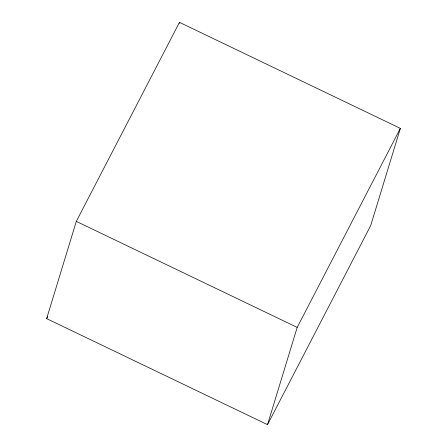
<?xml version="1.0" encoding="UTF-8"?>
<svg xmlns="http://www.w3.org/2000/svg" width="447" height="447" viewBox="0 0 447 447"><rect width="100%" height="100%" fill="white"/><g stroke="black" fill="none" stroke-linecap="round" stroke-linejoin="round"><path stroke-width="0.67" d="M46.644 318.627L76.314 221.377L179.482 22.35L400.356 128.373L370.686 225.623L267.518 424.65L46.644 318.627L47.605 316.767M179.152 23.428L179.482 22.35M267.518 424.65L297.194 327.4L400.356 128.373M76.314 221.377L297.194 327.4"/></g></svg>
